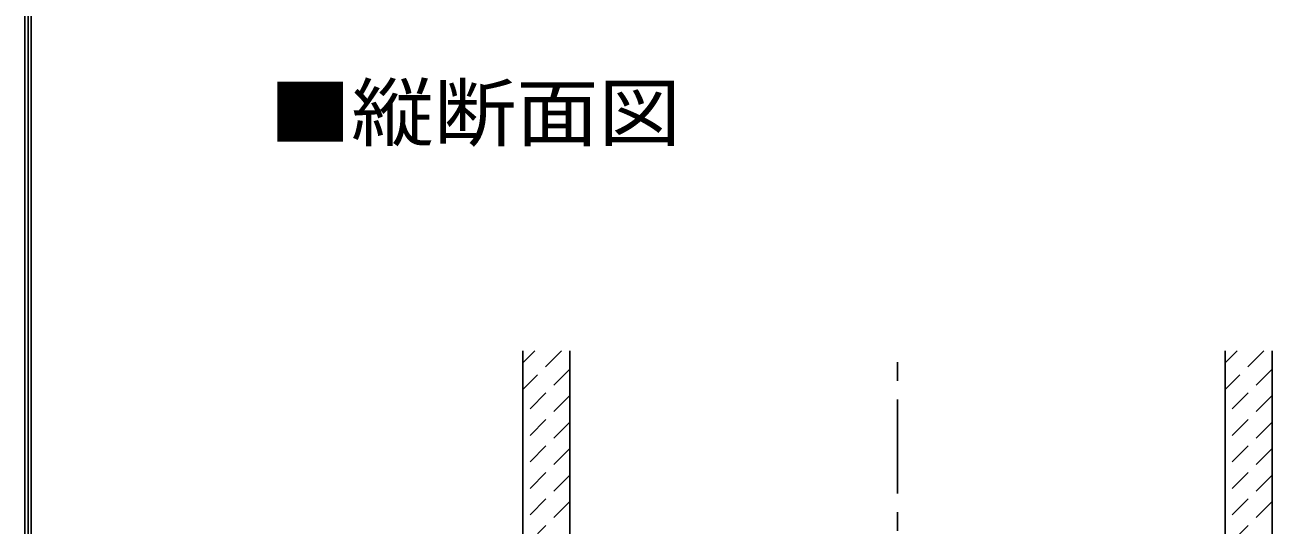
# Model space of a CAD drawing. Units: millimetres at full size, sheet at 1:5; details may follow other scales. Extents: x -973 to 977, y -718 to 696.
# Drawn here: x -973.3 to -640.4, y -116.6 to 16.9 of the extents above; entities that cross this region are included whole.
import ezdxf
from ezdxf.enums import TextEntityAlignment as Align

# ---------------------------------------------------------------- set-up
doc = ezdxf.new("R2010")
doc.units = ezdxf.units.MM
doc.header["$LTSCALE"] = 5
doc.linetypes.add('CHAIN1', pattern=[8, 5, -1, 1, -1])
doc.linetypes.add('DASHED1', pattern=[1.8, 1.2, -0.6])
for name, color, linetype in [('0-1_通り芯', 4, 'CHAIN1'), ('0-3_仕上げ', 2, 'Continuous'), ('0-A_文字', 7, 'Continuous'), ('0-C_ハッチ', 4, 'Continuous'), ('F-1_枠', 6, 'Continuous')]:
    doc.layers.add(name, color=color, linetype=linetype)
doc.styles.add('ＭＳ ゴシック', font='')
doc.styles.get('ＭＳ ゴシック').set_extended_font_data('MS Gothic')

msp = doc.modelspace()

# ---------------------------------------------------------------- linework, layer by layer
at = {"layer": '0-1_通り芯'}
msp.add_line((-740.388, -588.141), (-740.388, -70.141), dxfattribs=at)
at = {"layer": '0-3_仕上げ'}
for p, q in [((-840.388, -70.141), (-840.388, -128.141)), ((-827.888, -70.141), (-827.888, -128.141)), ((-652.888, -70.141), (-652.888, -128.141)), ((-640.388, -70.141), (-640.388, -128.141))]:
    msp.add_line(p, q, dxfattribs=at)
at = {"layer": '0-C_ハッチ', "linetype": 'DASHED1'}
for p, q in [((-830.106, -70.141), (-840.388, -80.424)), ((-837.177, -70.141), (-840.388, -73.352)), ((-649.677, -70.141), (-652.888, -73.352)), ((-642.606, -70.141), (-652.888, -80.424)), ((-827.888, -74.995), (-840.388, -87.495)), ((-640.388, -74.995), (-652.888, -87.495)), ((-827.888, -82.066), (-840.388, -94.566)), ((-640.388, -82.066), (-652.888, -94.566)), ((-827.888, -89.137), (-840.388, -101.637)), ((-640.388, -89.137), (-652.888, -101.637)), ((-827.888, -96.208), (-840.388, -108.708)), ((-640.388, -96.208), (-652.888, -108.708)), ((-827.888, -103.279), (-840.388, -115.779)), ((-640.388, -103.279), (-652.888, -115.779)), ((-827.888, -110.35), (-840.388, -122.85)), ((-640.388, -110.35), (-652.888, -122.85))]:
    msp.add_line(p, q, dxfattribs=at)
at = {"layer": 'F-1_枠'}
for p, q in [((-973.347, 695.833), (-973.347, -700.833)), ((-972.514, 695.833), (-972.514, -700.833)), ((-971.68, 695.833), (-971.68, -700.833))]:
    msp.add_line(p, q, dxfattribs=at)

# ---------------------------------------------------------------- texts
at = {"layer": '0-A_文字', "style": 'ＭＳ ゴシック', "width": 1.1}
msp.add_text('■縦断面図', height=14.66, dxfattribs=at).set_placement((-908.2, -18.309), align=Align.BOTTOM_LEFT)

doc.saveas('drawing.dxf')
